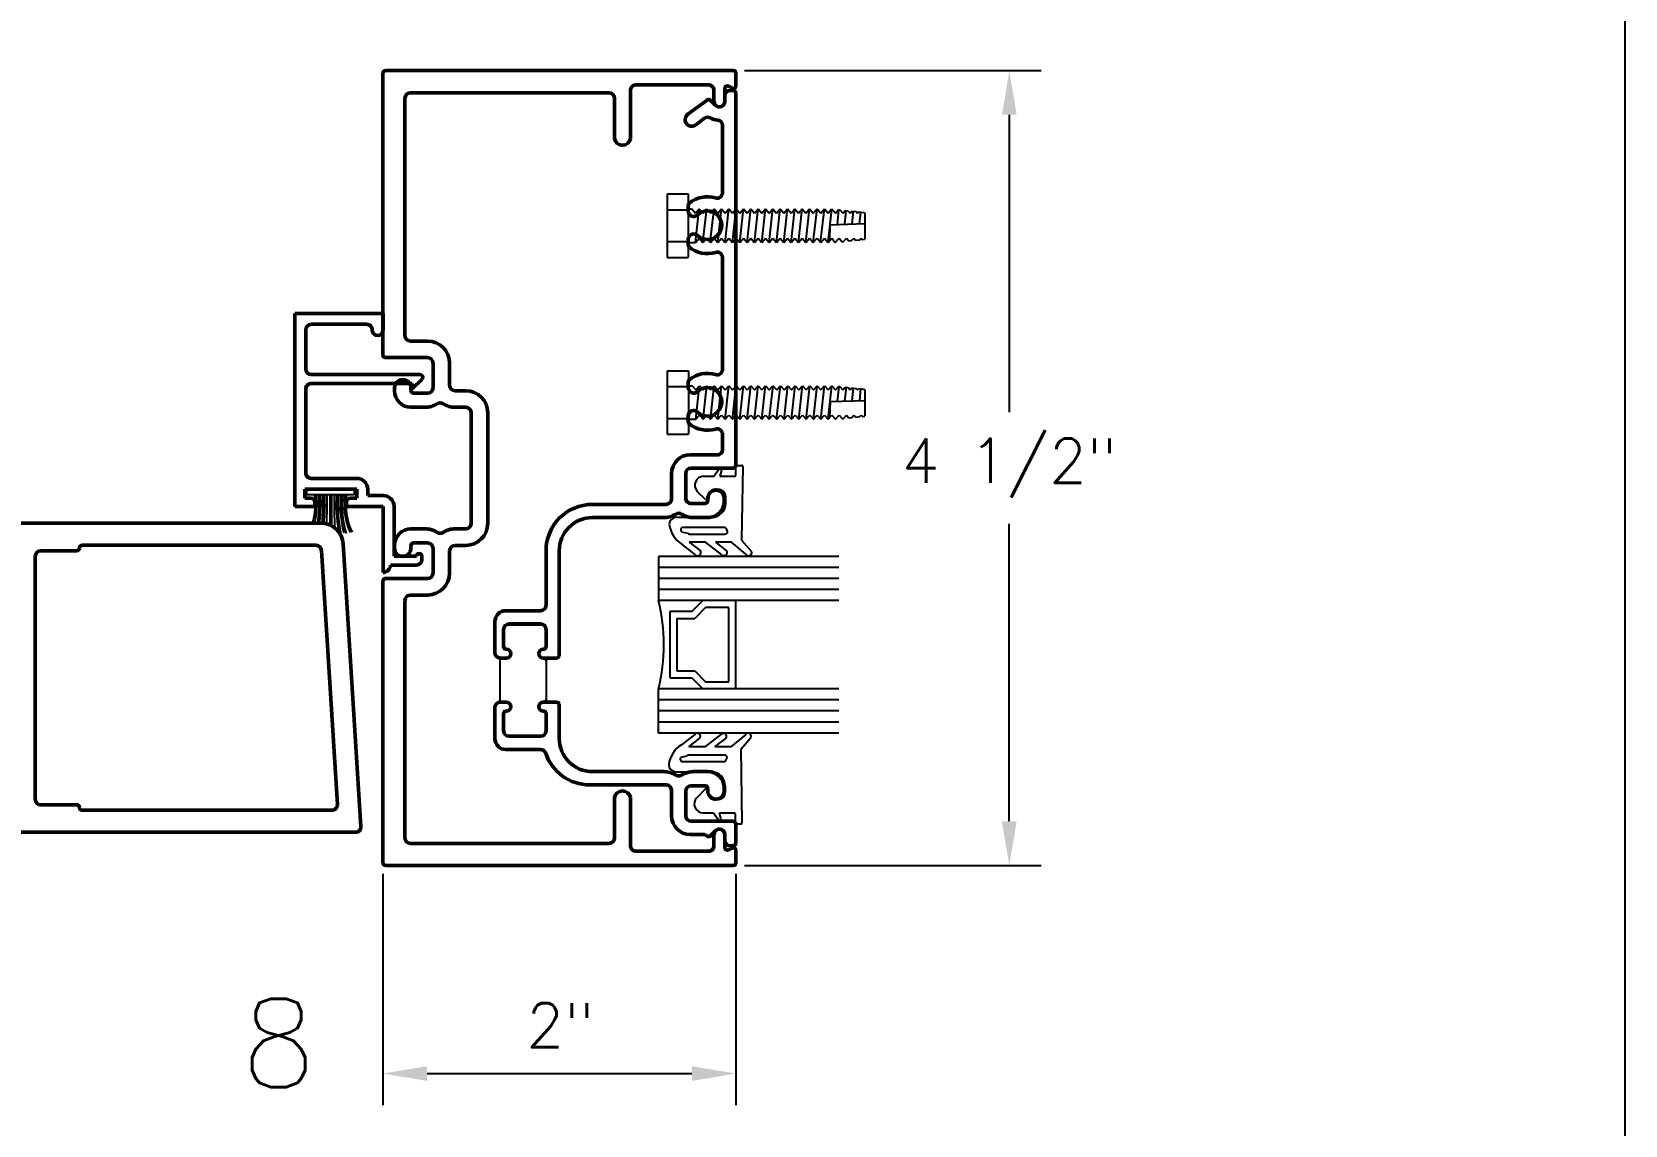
# Model space of a CAD drawing. Header units: inches. Extents: x -1.3 to 32.6, y -0.2 to 43.7.
# Drawn here: x 23.53 to 32.55, y 4.88 to 11.07 of the extents above; entities that cross this region are included whole.
import ezdxf

# ---------------------------------------------------------------- set-up
doc = ezdxf.new("R2010")
doc.units = ezdxf.units.IN
doc.header["$MEASUREMENT"] = 0
for name, color, linetype in [('R-ANNO-DIMS', 3, 'Continuous'), ('R-ANNO-TEXT', 6, 'Continuous'), ('R-SWTS-DET1', 1, 'Continuous'), ('R-SWTS-OTLN', 2, 'Continuous')]:
    doc.layers.add(name, color=color, linetype=linetype)
doc.styles.add('SWTSTEXT', font='romans.shx')
doc.dimstyles.new('SWTSARCH', dxfattribs={"dimtxt": 0.25, "dimasz": 0.25, "dimexe": 0.179688, "dimexo": 0.0625, "dimgap": 0.125, "dimtad": 1, "dimtih": 1, "dimtoh": 1, "dimdec": 4, "dimzin": 4, "dimdsep": 46, "dimlunit": 4, "dimtxsty": 'SWTSTEXT', "dimcen": 0.1875, "dimdle": 0.179688, "dimclrd": 256, "dimclre": 256, "dimclrt": 256, "dimazin": 2, "dimtfac": 1, "dimtdec": 4, "dimtofl": 0, "dimtmove": 0, "dimatfit": 3, "dimfxl": 1, "dimfrac": 2, "dimtolj": 1, "dimtzin": 4, "dimlwd": -1, "dimlwe": -1, "dimarcsym": 0})

# ---------------------------------------------------------------- blocks, each defined once
blk = doc.blocks.new('*D3')
at = {"layer": 'Defpoints', "color": 0, "transparency": 16777216}
for p in [(27.5013, 10.8462), (29.0645, 10.8462), (27.5013, 6.3462)]:
    blk.add_point(p, dxfattribs=at)
at = {"layer": 'R-ANNO-DIMS', "transparency": 16777216}
for p, q in [((27.5638, 10.8462), (29.2442, 10.8462)), ((29.0645, 10.5962), (29.0645, 8.9117)), ((29.0645, 6.5962), (29.0645, 8.2807)), ((27.5638, 6.3462), (29.2442, 6.3462))]:
    blk.add_line(p, q, dxfattribs=at)
for points in [[(29.0228, 10.5962), (29.1061, 10.5962), (29.0645, 10.8462)], [(29.0228, 6.5962), (29.1061, 6.5962), (29.0645, 6.3462)]]:
    blk.add_solid(points, dxfattribs=at)
at = {"layer": 'R-ANNO-DIMS', "transparency": 16777216, "insert": (29.0645, 8.5962), "char_height": 0.25, "attachment_point": 5, "style": 'SWTSTEXT'}
blk.add_mtext('\\A1;4 1/2"', dxfattribs=at)
blk = doc.blocks.new('*D4')
at = {"layer": 'Defpoints', "color": 0, "transparency": 16777216}
for p in [(25.5163, 6.3612), (27.5163, 6.3612), (27.5163, 5.1678)]:
    blk.add_point(p, dxfattribs=at)
at = {"layer": 'R-ANNO-DIMS', "transparency": 16777216}
for p, q in [((25.5163, 6.2987), (25.5163, 4.9881)), ((27.5163, 6.2987), (27.5163, 4.9881)), ((25.7663, 5.1678), (27.2663, 5.1678))]:
    blk.add_line(p, q, dxfattribs=at)
for points in [[(25.7663, 5.2095), (25.7663, 5.1262), (25.5163, 5.1678)], [(27.2663, 5.2095), (27.2663, 5.1262), (27.5163, 5.1678)]]:
    blk.add_solid(points, dxfattribs=at)
at = {"layer": 'R-ANNO-DIMS', "transparency": 16777216, "insert": (26.5212, 5.4416), "char_height": 0.25, "attachment_point": 5, "style": 'SWTSTEXT'}
blk.add_mtext('\\A1;2"', dxfattribs=at)

msp = doc.modelspace()

# ---------------------------------------------------------------- linework, layer by layer
at = {"layer": 'R-SWTS-DET1', "lineweight": 50}
for p, q in [((25.51632, 10.8312), (25.51632, 9.2362)), ((27.50128, 10.8462), (25.53132, 10.8462)), ((27.51628, 10.76081), (27.51628, 10.8312)), ((26.94932, 10.76627), (27.36028, 10.76628)), ((27.45328, 10.67183), (27.45328, 10.74522)), ((27.47578, 10.75821), (27.49378, 10.74782)), ((25.64132, 9.3462), (25.64132, 10.6902)), ((25.67232, 10.7212), (26.79732, 10.7212)), ((26.82832, 10.6902), (26.82832, 10.4614)), ((26.91832, 10.4614), (26.91832, 10.73527)), ((27.2433, 10.59903), (27.35209, 10.68005)), ((27.37165, 10.67862), (27.40036, 10.64991)), ((27.39128, 10.73528), (27.39128, 10.67183)), ((27.45328, 10.67183), (27.45328, 10.70379)), ((27.48428, 10.73479), (27.50028, 10.73479)), ((27.51528, 10.71979), (27.51528, 8.61143)), ((27.33834, 10.57632), (27.28809, 10.53888)), ((27.44028, 10.15515), (27.44028, 10.53545)), ((27.24526, 10.05158), (27.24526, 10.08292)), ((27.24526, 9.85949), (27.24526, 9.89083)), ((27.44028, 9.15515), (27.44028, 9.78726)), ((25.51719, 9.47195), (25.01719, 9.47195)), ((25.01719, 9.47195), (25.01719, 8.37895)), ((25.11019, 9.40995), (25.42419, 9.40995)), ((25.51719, 9.37796), (25.51719, 9.47195)), ((25.07919, 9.15595), (25.07919, 9.37895)), ((25.76932, 9.3152), (25.67232, 9.3152)), ((25.53132, 9.2212), (25.76932, 9.2212)), ((25.72734, 9.12495), (25.11019, 9.12495)), ((25.80032, 9.1902), (25.80032, 9.0512)), ((25.89432, 9.0652), (25.89432, 9.1902)), ((25.07919, 8.56896), (25.07919, 9.04395)), ((25.11019, 9.07495), (25.68219, 9.07495)), ((25.58232, 9.0502), (25.58232, 9.0332)), ((25.62932, 9.0962), (25.62832, 9.0962)), ((25.67532, 9.0352), (25.67532, 9.0502)), ((25.68219, 9.04396), (25.73784, 9.09961)), ((25.68219, 9.07495), (25.68219, 9.04396)), ((25.98532, 9.0342), (25.92532, 9.0342)), ((27.24526, 9.05158), (27.24526, 9.08292)), ((25.67532, 8.9402), (25.75532, 8.9402)), ((25.76932, 9.0202), (25.69032, 9.0202)), ((25.92532, 8.9402), (25.98532, 8.9402)), ((26.01632, 8.9092), (26.01632, 8.2832)), ((26.11032, 8.2832), (26.11032, 8.9092)), ((27.24526, 8.85949), (27.24526, 8.89083)), ((27.44028, 8.70143), (27.44028, 8.78726)), ((27.25728, 8.67143), (27.41028, 8.67143)), ((27.50028, 8.59643), (27.26228, 8.59643)), ((25.36819, 8.53796), (25.11019, 8.53796)), ((27.15128, 8.42143), (27.15128, 8.56543)), ((27.23128, 8.56543), (27.23128, 8.42643)), ((25.07319, 8.42596), (25.07319, 8.47596)), ((25.07319, 8.47596), (25.36819, 8.47596)), ((25.10719, 8.42596), (25.07319, 8.42596)), ((25.13019, 8.37895), (25.13019, 8.40296)), ((25.31019, 8.40296), (25.31019, 8.37895)), ((25.36819, 8.42596), (25.33319, 8.42596)), ((25.36819, 8.47596), (25.36819, 8.42596)), ((25.43019, 8.44096), (25.43019, 8.47596)), ((25.51719, 8.44096), (25.43019, 8.44096)), ((27.26228, 8.39543), (27.34138, 8.39543)), ((27.35638, 8.41043), (27.35638, 8.42373)), ((27.44928, 8.42493), (27.44928, 8.40843)), ((25.01719, 8.37895), (25.13019, 8.37895)), ((25.31019, 8.37895), (25.51719, 8.37895)), ((25.51719, 8.37895), (25.51719, 8.00395)), ((25.57919, 8.09696), (25.57919, 8.37895)), ((26.70328, 8.39043), (27.12028, 8.39043)), ((27.10748, 8.31543), (26.70328, 8.31543)), ((27.35628, 8.31543), (27.27598, 8.31543)), ((25.16653, 8.2837), (23.27633, 8.2837)), ((25.16653, 8.2837), (25.16653, 8.2837)), ((25.75532, 8.2522), (25.67532, 8.2522)), ((25.98532, 8.2522), (25.92532, 8.2522)), ((23.57833, 8.1277), (23.78233, 8.1277)), ((23.79733, 8.1427), (23.79733, 8.1437)), ((23.81233, 8.1587), (25.1374, 8.1587)), ((25.16834, 8.12964), (25.2582, 6.69164)), ((25.39126, 6.56664), (25.29133, 8.1665)), ((25.58232, 8.1592), (25.58232, 8.1422)), ((25.67532, 8.1422), (25.67532, 8.1572)), ((25.69032, 8.1722), (25.76932, 8.1722)), ((25.80032, 8.1412), (25.80032, 8.0022)), ((25.89432, 8.0022), (25.89432, 8.1272)), ((25.92532, 8.1582), (25.98532, 8.1582)), ((26.44028, 7.81968), (26.44028, 8.12743)), ((26.51528, 8.12743), (26.51528, 7.53043)), ((23.54733, 6.7207), (23.54733, 8.0967)), ((25.56019, 8.04695), (25.70619, 8.04695)), ((25.70719, 8.09696), (25.57919, 8.09696)), ((25.62832, 8.0962), (25.62932, 8.0962)), ((25.73719, 8.07795), (25.73719, 8.09696)), ((25.51632, 7.9562), (25.51632, 6.3612)), ((25.76932, 7.9712), (25.53132, 7.9712)), ((25.67232, 7.8772), (25.76932, 7.8772)), ((25.64132, 6.5022), (25.64132, 7.8462)), ((26.21228, 7.78843), (26.40903, 7.78843)), ((26.15028, 7.55143), (26.15028, 7.72643)), ((26.20028, 7.68243), (26.20028, 7.58543)), ((26.40928, 7.71343), (26.23128, 7.71343)), ((26.44028, 7.58543), (26.44028, 7.68243)), ((26.21528, 7.52043), (26.18128, 7.52043)), ((26.42528, 7.52043), (26.42528, 7.52043)), ((26.50528, 7.52043), (26.42528, 7.52043)), ((26.51528, 7.53043), (26.50528, 7.52043)), ((26.15028, 7.23943), (26.15028, 7.06443)), ((26.21528, 7.27043), (26.18128, 7.27043)), ((26.42528, 7.27043), (26.42528, 7.27043)), ((26.50528, 7.27043), (26.42528, 7.27043)), ((26.51528, 7.26043), (26.50528, 7.27043)), ((26.51528, 7.06543), (26.51528, 7.26043)), ((26.20028, 7.10843), (26.20028, 7.20543)), ((26.44028, 7.20543), (26.44028, 7.10843)), ((26.40928, 7.07743), (26.23128, 7.07743)), ((26.21228, 7.00243), (26.40928, 7.00243)), ((27.10748, 6.87743), (26.70328, 6.87743)), ((27.35628, 6.87743), (27.27598, 6.87743)), ((26.68785, 6.80243), (27.12028, 6.80243)), ((27.15128, 6.77143), (27.15128, 6.62743)), ((27.26228, 6.79743), (27.34138, 6.79743)), ((27.35638, 6.78243), (27.35638, 6.76903)), ((27.44928, 6.76793), (27.44928, 6.78443)), ((23.78333, 6.6897), (23.57833, 6.6897)), ((26.82832, 6.731), (26.82832, 6.5022)), ((26.91832, 6.45713), (26.91832, 6.731)), ((27.23128, 6.62743), (27.23128, 6.76643)), ((25.22726, 6.6587), (23.81233, 6.6587)), ((27.50028, 6.59643), (27.26228, 6.59643)), ((23.27633, 6.5337), (25.36032, 6.5337)), ((27.25728, 6.52143), (27.3398, 6.52143)), ((27.3398, 6.52143), (27.35209, 6.51228)), ((27.37165, 6.5137), (27.40036, 6.54242)), ((27.39128, 6.52058), (27.39128, 6.45713)), ((27.45328, 6.44718), (27.45328, 6.52058)), ((27.45328, 6.52049), (27.45328, 6.48854)), ((27.51528, 6.47254), (27.51528, 6.58143)), ((26.79732, 6.4712), (25.67232, 6.4712)), ((27.36028, 6.42613), (26.94932, 6.42613)), ((27.49378, 6.44459), (27.47578, 6.43419)), ((27.48428, 6.45754), (27.50028, 6.45754)), ((27.51628, 6.3612), (27.51628, 6.4316)), ((25.53132, 6.3462), (27.50128, 6.3462))]:
    msp.add_line(p, q, dxfattribs=at)
at = {"layer": 'R-SWTS-DET1'}
for p, q in [((27.12599, 10.14867), (27.12599, 9.78841)), ((27.12599, 10.14867), (27.24599, 10.14867)), ((27.24599, 10.14867), (27.24599, 9.78841)), ((27.12599, 10.05861), (27.24599, 10.05861)), ((27.24599, 10.06354), (27.26683, 10.06354)), ((27.26683, 10.06354), (27.28766, 10.03954)), ((27.28755, 9.87354), (27.30859, 10.06343)), ((27.28766, 10.03954), (27.30849, 10.06354)), ((27.30849, 10.06354), (27.32933, 10.03954)), ((27.32923, 9.87365), (27.35026, 10.06343)), ((27.32933, 10.03954), (27.35016, 10.06354)), ((27.35016, 10.06354), (27.371, 10.03954)), ((27.3709, 9.87365), (27.39193, 10.06343)), ((27.371, 10.03954), (27.39183, 10.06354)), ((27.39183, 10.06354), (27.41266, 10.03954)), ((27.41256, 9.87365), (27.43359, 10.06343)), ((27.41266, 10.03954), (27.4335, 10.06354)), ((27.4335, 10.06354), (27.45433, 10.03954)), ((27.45423, 9.87365), (27.47526, 10.06343)), ((27.45433, 10.03954), (27.47516, 10.06354)), ((27.47516, 10.06354), (27.496, 10.03954)), ((27.4959, 9.87365), (27.51693, 10.06343)), ((27.496, 10.03954), (27.51683, 10.06354)), ((27.51683, 10.06354), (27.53766, 10.03954)), ((27.53756, 9.87365), (27.55859, 10.06343)), ((27.53766, 10.03954), (27.5585, 10.06354)), ((27.5585, 10.06354), (27.57933, 10.03954)), ((27.57923, 9.87365), (27.60026, 10.06343)), ((27.57933, 10.03954), (27.60016, 10.06354)), ((27.60016, 10.06354), (27.621, 10.03954)), ((27.6209, 9.87365), (27.64193, 10.06343)), ((27.621, 10.03954), (27.64183, 10.06354)), ((27.64183, 10.06354), (27.66266, 10.03954)), ((27.66257, 9.87365), (27.6836, 10.06343)), ((27.66266, 10.03954), (27.6835, 10.06354)), ((27.6835, 10.06354), (27.70433, 10.03954)), ((27.70423, 9.87365), (27.72526, 10.06343)), ((27.70433, 10.03954), (27.72516, 10.06354)), ((27.72516, 10.06354), (27.746, 10.03954)), ((27.7459, 9.87365), (27.76693, 10.06343)), ((27.746, 10.03954), (27.76683, 10.06354)), ((27.76683, 10.06354), (27.78767, 10.03954)), ((27.78757, 9.87365), (27.8086, 10.06343)), ((27.78767, 10.03954), (27.8085, 10.06354)), ((27.8085, 10.06354), (27.82933, 10.03954)), ((27.82923, 9.87365), (27.85026, 10.06343)), ((27.82933, 10.03954), (27.85017, 10.06354)), ((27.85017, 10.06354), (27.871, 10.03954)), ((27.8709, 9.87365), (27.89193, 10.06343)), ((27.871, 10.03954), (27.89183, 10.06354)), ((27.89183, 10.06354), (27.91267, 10.03954)), ((27.91257, 9.87365), (27.9336, 10.06343)), ((27.91267, 10.03954), (27.9335, 10.06354)), ((27.9335, 10.06354), (27.95433, 10.03954)), ((27.95423, 9.87365), (27.97526, 10.06343)), ((27.95433, 10.03954), (27.97517, 10.06354)), ((27.97517, 10.06354), (27.996, 10.03954)), ((27.9959, 9.87365), (28.01693, 10.06343)), ((27.996, 10.03954), (28.01683, 10.06354)), ((28.01683, 10.06354), (28.03767, 10.03954)), ((28.03757, 9.87365), (28.05854, 10.06292)), ((28.03767, 10.03954), (28.05799, 10.06354)), ((28.05799, 10.06354), (28.07933, 10.03954)), ((28.07933, 10.03954), (28.09652, 10.05934)), ((28.09083, 9.97541), (28.09966, 10.058)), ((28.09652, 10.05934), (28.10458, 10.05846)), ((28.10458, 10.05846), (28.121, 10.03954)), ((28.121, 10.03954), (28.13458, 10.05519)), ((28.13264, 9.97676), (28.14094, 10.0545)), ((28.13458, 10.05519), (28.1506, 10.05344)), ((28.1506, 10.05344), (28.16267, 10.03954)), ((28.16267, 10.03954), (28.17265, 10.05104)), ((28.17265, 10.05104), (28.19662, 10.04842)), ((28.17446, 9.97812), (28.18211, 10.05001)), ((28.19662, 10.04842), (28.20434, 10.03954)), ((28.20434, 10.03954), (28.21071, 10.04689)), ((28.21071, 10.04689), (28.24168, 10.04351)), ((28.21628, 9.97947), (28.22328, 10.04552)), ((28.24168, 10.04351), (28.24599, 10.03854)), ((28.24599, 10.03854), (28.24599, 9.89277)), ((28.04875, 9.97405), (28.04596, 9.8831)), ((28.04875, 9.97405), (28.24875, 9.98052)), ((27.12599, 9.87847), (27.24599, 9.87847)), ((27.24599, 9.87354), (27.28766, 9.87354)), ((27.28766, 9.87354), (27.30849, 9.89754)), ((27.30849, 9.89754), (27.32933, 9.87354)), ((27.32933, 9.87354), (27.35016, 9.89754)), ((27.35016, 9.89754), (27.371, 9.87354)), ((27.371, 9.87354), (27.39183, 9.89754)), ((27.39183, 9.89754), (27.41266, 9.87354)), ((27.41266, 9.87354), (27.4335, 9.89754)), ((27.4335, 9.89754), (27.45433, 9.87354)), ((27.45433, 9.87354), (27.47516, 9.89754)), ((27.47516, 9.89754), (27.496, 9.87354)), ((27.496, 9.87354), (27.51683, 9.89754)), ((27.51683, 9.89754), (27.53766, 9.87354)), ((27.53766, 9.87354), (27.5585, 9.89754)), ((27.5585, 9.89754), (27.57933, 9.87354)), ((27.57933, 9.87354), (27.60016, 9.89754)), ((27.60016, 9.89754), (27.621, 9.87354)), ((27.621, 9.87354), (27.64183, 9.89754)), ((27.64183, 9.89754), (27.66266, 9.87354)), ((27.66266, 9.87354), (27.6835, 9.89754)), ((27.6835, 9.89754), (27.70433, 9.87354)), ((27.70433, 9.87354), (27.72516, 9.89754)), ((27.72516, 9.89754), (27.746, 9.87354)), ((27.746, 9.87354), (27.76683, 9.89754)), ((27.76683, 9.89754), (27.78767, 9.87354)), ((27.78767, 9.87354), (27.8085, 9.89754)), ((27.8085, 9.89754), (27.82933, 9.87354)), ((27.82933, 9.87354), (27.85017, 9.89754)), ((27.85017, 9.89754), (27.871, 9.87354)), ((27.871, 9.87354), (27.89183, 9.89754)), ((27.89183, 9.89754), (27.91267, 9.87354)), ((27.91267, 9.87354), (27.9335, 9.89754)), ((27.9335, 9.89754), (27.95433, 9.87354)), ((27.95433, 9.87354), (27.97517, 9.89754)), ((27.97517, 9.89754), (27.996, 9.87354)), ((27.996, 9.87354), (28.01683, 9.89754)), ((28.01683, 9.89754), (28.03767, 9.87354)), ((28.03767, 9.87354), (28.0585, 9.89754)), ((28.0585, 9.89754), (28.07883, 9.87354)), ((28.07883, 9.87354), (28.10017, 9.89754)), ((28.10017, 9.89754), (28.11735, 9.87774)), ((28.11735, 9.87774), (28.12541, 9.87862)), ((28.12541, 9.87862), (28.14183, 9.89754)), ((28.14183, 9.89754), (28.15542, 9.88189)), ((28.15542, 9.88189), (28.17143, 9.88364)), ((28.17143, 9.88364), (28.1835, 9.89754)), ((28.1835, 9.89754), (28.19348, 9.88604)), ((28.19348, 9.88604), (28.21746, 9.88866)), ((28.21746, 9.88866), (28.22517, 9.89754)), ((28.22517, 9.89754), (28.23155, 9.89019)), ((28.23155, 9.89019), (28.24599, 9.89177)), ((27.12599, 9.78841), (27.24599, 9.78841)), ((27.12668, 9.14748), (27.24668, 9.14748)), ((27.12668, 9.14748), (27.12668, 8.78721)), ((27.24668, 9.14748), (27.24668, 8.78721)), ((27.12668, 9.05741), (27.24668, 9.05741)), ((27.24668, 9.06235), (27.26752, 9.06235)), ((27.26752, 9.06235), (27.28835, 9.03835)), ((27.28824, 8.87235), (27.30928, 9.06223)), ((27.28835, 9.03835), (27.30918, 9.06235)), ((27.30918, 9.06235), (27.33002, 9.03835)), ((27.32992, 8.87246), (27.35095, 9.06223)), ((27.33002, 9.03835), (27.35085, 9.06235)), ((27.35085, 9.06235), (27.37168, 9.03835)), ((27.37159, 8.87246), (27.39262, 9.06223)), ((27.37168, 9.03835), (27.39252, 9.06235)), ((27.39252, 9.06235), (27.41335, 9.03835)), ((27.41325, 8.87246), (27.43428, 9.06223)), ((27.41335, 9.03835), (27.43418, 9.06235)), ((27.43418, 9.06235), (27.45502, 9.03835)), ((27.45492, 8.87246), (27.47595, 9.06223)), ((27.45502, 9.03835), (27.47585, 9.06235)), ((27.47585, 9.06235), (27.49668, 9.03835)), ((27.49659, 8.87246), (27.51762, 9.06223)), ((27.49668, 9.03835), (27.51752, 9.06235)), ((27.51752, 9.06235), (27.53835, 9.03835)), ((27.53825, 8.87246), (27.55928, 9.06223)), ((27.53835, 9.03835), (27.55918, 9.06235)), ((27.55918, 9.06235), (27.58002, 9.03835)), ((27.57992, 8.87246), (27.60095, 9.06223)), ((27.58002, 9.03835), (27.60085, 9.06235)), ((27.60085, 9.06235), (27.62169, 9.03835)), ((27.62159, 8.87246), (27.64262, 9.06223)), ((27.62169, 9.03835), (27.64252, 9.06235)), ((27.64252, 9.06235), (27.66335, 9.03835)), ((27.66325, 8.87246), (27.68428, 9.06223)), ((27.66335, 9.03835), (27.68419, 9.06235)), ((27.68419, 9.06235), (27.70502, 9.03835)), ((27.70492, 8.87246), (27.72595, 9.06223)), ((27.70502, 9.03835), (27.72585, 9.06235)), ((27.72585, 9.06235), (27.74669, 9.03835)), ((27.74659, 8.87246), (27.76762, 9.06223)), ((27.74669, 9.03835), (27.76752, 9.06235)), ((27.76752, 9.06235), (27.78835, 9.03835)), ((27.78826, 8.87246), (27.80929, 9.06223)), ((27.78835, 9.03835), (27.80919, 9.06235)), ((27.80919, 9.06235), (27.83002, 9.03835)), ((27.82992, 8.87246), (27.85095, 9.06223)), ((27.83002, 9.03835), (27.85085, 9.06235)), ((27.85085, 9.06235), (27.87169, 9.03835)), ((27.87159, 8.87246), (27.89262, 9.06223)), ((27.87169, 9.03835), (27.89252, 9.06235)), ((27.89252, 9.06235), (27.91335, 9.03835)), ((27.91326, 8.87246), (27.93429, 9.06223)), ((27.91335, 9.03835), (27.93419, 9.06235)), ((27.93419, 9.06235), (27.95502, 9.03835)), ((27.95492, 8.87246), (27.97595, 9.06223)), ((27.95502, 9.03835), (27.97585, 9.06235)), ((27.97585, 9.06235), (27.99669, 9.03835)), ((27.99659, 8.87246), (28.01762, 9.06223)), ((27.99669, 9.03835), (28.01752, 9.06235)), ((28.01752, 9.06235), (28.03836, 9.03835)), ((28.03826, 8.87246), (28.05923, 9.06173)), ((28.03836, 9.03835), (28.05868, 9.06235)), ((28.05868, 9.06235), (28.08002, 9.03835)), ((28.08002, 9.03835), (28.09721, 9.05815)), ((28.09152, 8.97422), (28.10035, 9.0568)), ((28.09721, 9.05815), (28.10527, 9.05727)), ((28.10527, 9.05727), (28.12169, 9.03835)), ((28.12169, 9.03835), (28.13527, 9.054)), ((28.13333, 8.97557), (28.14163, 9.0533)), ((28.13527, 9.054), (28.15129, 9.05225)), ((28.15129, 9.05225), (28.16336, 9.03835)), ((28.16336, 9.03835), (28.17334, 9.04984)), ((28.17334, 9.04984), (28.19731, 9.04723)), ((28.17515, 8.97693), (28.1828, 9.04881)), ((28.19731, 9.04723), (28.20502, 9.03835)), ((28.20502, 9.03835), (28.2114, 9.04569)), ((28.2114, 9.04569), (28.24237, 9.04232)), ((28.21697, 8.97828), (28.22397, 9.04432)), ((28.24237, 9.04232), (28.24668, 9.03735)), ((28.24668, 9.03735), (28.24668, 8.89158)), ((28.04943, 8.97285), (28.04665, 8.8819)), ((28.04943, 8.97285), (28.24943, 8.97933)), ((27.12668, 8.87728), (27.24668, 8.87728)), ((27.24668, 8.87235), (27.28835, 8.87235)), ((27.28835, 8.87235), (27.30918, 8.89635)), ((27.30918, 8.89635), (27.33002, 8.87235)), ((27.33002, 8.87235), (27.35085, 8.89635)), ((27.35085, 8.89635), (27.37168, 8.87235)), ((27.37168, 8.87235), (27.39252, 8.89635)), ((27.39252, 8.89635), (27.41335, 8.87235)), ((27.41335, 8.87235), (27.43418, 8.89635)), ((27.43418, 8.89635), (27.45502, 8.87235)), ((27.45502, 8.87235), (27.47585, 8.89635)), ((27.47585, 8.89635), (27.49668, 8.87235)), ((27.49668, 8.87235), (27.51752, 8.89635)), ((27.51752, 8.89635), (27.53835, 8.87235)), ((27.53835, 8.87235), (27.55918, 8.89635)), ((27.55918, 8.89635), (27.58002, 8.87235)), ((27.58002, 8.87235), (27.60085, 8.89635)), ((27.60085, 8.89635), (27.62169, 8.87235)), ((27.62169, 8.87235), (27.64252, 8.89635)), ((27.64252, 8.89635), (27.66335, 8.87235)), ((27.66335, 8.87235), (27.68419, 8.89635)), ((27.68419, 8.89635), (27.70502, 8.87235)), ((27.70502, 8.87235), (27.72585, 8.89635)), ((27.72585, 8.89635), (27.74669, 8.87235)), ((27.74669, 8.87235), (27.76752, 8.89635)), ((27.76752, 8.89635), (27.78835, 8.87235)), ((27.78835, 8.87235), (27.80919, 8.89635)), ((27.80919, 8.89635), (27.83002, 8.87235)), ((27.83002, 8.87235), (27.85085, 8.89635)), ((27.85085, 8.89635), (27.87169, 8.87235)), ((27.87169, 8.87235), (27.89252, 8.89635)), ((27.89252, 8.89635), (27.91335, 8.87235)), ((27.91335, 8.87235), (27.93419, 8.89635)), ((27.93419, 8.89635), (27.95502, 8.87235)), ((27.95502, 8.87235), (27.97585, 8.89635)), ((27.97585, 8.89635), (27.99669, 8.87235)), ((27.99669, 8.87235), (28.01752, 8.89635)), ((28.01752, 8.89635), (28.03836, 8.87235)), ((28.03836, 8.87235), (28.05919, 8.89635)), ((28.05919, 8.89635), (28.07952, 8.87235)), ((28.07952, 8.87235), (28.10086, 8.89635)), ((28.10086, 8.89635), (28.11804, 8.87655)), ((28.11804, 8.87655), (28.1261, 8.87743)), ((28.1261, 8.87743), (28.14252, 8.89635)), ((28.14252, 8.89635), (28.15611, 8.8807)), ((28.15611, 8.8807), (28.17212, 8.88244)), ((28.17212, 8.88244), (28.18419, 8.89635)), ((28.18419, 8.89635), (28.19417, 8.88485)), ((28.19417, 8.88485), (28.21815, 8.88746)), ((28.21815, 8.88746), (28.22586, 8.89635)), ((28.22586, 8.89635), (28.23223, 8.889)), ((28.23223, 8.889), (28.24668, 8.89058)), ((27.12668, 8.78721), (27.24668, 8.78721)), ((27.39137, 8.5495), (27.41951, 8.58913)), ((27.43376, 8.58243), (27.42493, 8.5495)), ((27.51481, 8.5555), (27.51481, 8.6055)), ((27.52081, 8.6115), (27.54881, 8.6115)), ((27.55481, 8.6055), (27.54789, 8.18703)), ((27.33252, 8.5495), (27.39137, 8.5495)), ((27.42493, 8.5495), (27.50881, 8.5495)), ((25.08569, 8.44596), (25.08569, 8.47596)), ((25.08569, 8.47596), (25.35569, 8.47596)), ((25.08569, 8.44596), (25.35569, 8.44596)), ((25.21511, 8.44596), (25.21511, 8.27387)), ((25.22511, 8.44596), (25.22511, 8.27217)), ((25.35569, 8.44596), (25.35569, 8.47596)), ((27.34543, 8.41588), (27.29716, 8.46414)), ((27.3625, 8.43695), (27.3625, 8.42295)), ((27.42198, 8.47539), (27.40598, 8.47679)), ((27.4585, 8.3972), (27.4585, 8.43555)), ((27.1785, 8.3172), (27.3785, 8.3172)), ((27.28587, 8.10603), (27.21027, 8.16528)), ((27.34312, 8.17697), (27.2513, 8.17697)), ((27.2513, 8.17697), (27.31435, 8.12774)), ((27.43366, 8.1073), (27.34312, 8.17697)), ((27.49046, 8.17697), (27.39936, 8.17697)), ((27.39936, 8.17697), (27.4632, 8.1275)), ((27.57216, 8.1077), (27.49046, 8.17697)), ((27.54789, 8.18703), (27.54789, 8.18703)), ((27.54789, 8.18703), (27.60424, 8.12312)), ((27.07764, 8.09575), (27.07764, 7.84575)), ((28.09861, 8.09575), (27.07764, 8.09575)), ((28.09861, 8.03325), (27.07764, 8.03325)), ((28.09861, 7.97075), (27.07764, 7.97075)), ((28.09861, 7.90825), (27.07764, 7.90825)), ((28.09861, 7.84575), (27.07764, 7.84575)), ((27.14064, 7.78375), (27.14064, 7.40775)), ((27.26564, 7.78375), (27.14064, 7.78375)), ((27.26564, 7.78375), (27.32764, 7.84575)), ((27.34421, 7.80575), (27.28221, 7.74375)), ((27.47564, 7.80575), (27.34421, 7.80575)), ((27.47564, 7.38575), (27.47564, 7.80575)), ((27.51564, 7.34575), (27.51564, 7.84575)), ((26.20019, 7.58534), (26.20019, 7.69334)), ((26.21519, 7.70834), (26.42519, 7.70834)), ((26.44019, 7.69334), (26.44019, 7.58534)), ((27.18064, 7.74375), (27.18064, 7.44775)), ((27.18064, 7.74375), (27.28221, 7.74375)), ((26.18092, 7.27034), (26.18119, 7.52034)), ((26.18119, 7.52034), (26.21519, 7.52034)), ((26.44019, 7.50534), (26.44019, 7.28534)), ((27.14064, 7.40775), (27.26564, 7.40775)), ((27.18064, 7.44775), (27.28221, 7.44775)), ((27.26564, 7.40775), (27.32764, 7.34575)), ((27.28221, 7.44775), (27.34421, 7.38575)), ((28.09861, 7.34575), (27.07764, 7.34575)), ((27.07764, 7.09575), (27.07764, 7.34575)), ((27.34421, 7.38575), (27.47564, 7.38575)), ((26.21519, 7.27034), (26.18119, 7.27034)), ((28.09861, 7.28325), (27.07764, 7.28325)), ((28.09861, 7.22075), (27.07764, 7.22075)), ((26.20019, 7.09734), (26.20019, 7.20534)), ((26.44019, 7.20534), (26.44019, 7.09734)), ((28.09861, 7.15825), (27.07764, 7.15825)), ((26.42519, 7.08234), (26.21519, 7.08234)), ((28.09861, 7.09575), (27.07764, 7.09575)), ((27.28291, 7.08799), (27.2073, 7.02874)), ((27.24834, 7.01705), (27.31139, 7.06628)), ((27.43069, 7.08673), (27.34016, 7.01705)), ((27.39639, 7.01705), (27.46024, 7.06652)), ((27.5692, 7.08632), (27.4875, 7.01705)), ((27.54493, 7.00699), (27.60127, 7.0709)), ((27.34016, 7.01705), (27.24834, 7.01705)), ((27.4875, 7.01705), (27.39639, 7.01705)), ((27.55185, 6.58852), (27.54493, 7.00699)), ((27.54493, 7.00699), (27.54493, 7.00699)), ((27.17553, 6.87682), (27.37553, 6.87682)), ((27.34246, 6.77814), (27.2942, 6.72988)), ((27.35953, 6.75708), (27.35953, 6.77107)), ((27.45553, 6.79682), (27.45553, 6.75848)), ((27.41902, 6.71863), (27.40302, 6.71723)), ((27.32956, 6.64452), (27.38841, 6.64452)), ((27.38841, 6.64452), (27.41655, 6.60489)), ((27.4308, 6.61159), (27.42197, 6.64452)), ((27.42197, 6.64452), (27.50585, 6.64452)), ((27.51185, 6.63852), (27.51185, 6.58852)), ((27.51785, 6.58252), (27.54585, 6.58252))]:
    msp.add_line(p, q, dxfattribs=at)
at = {"layer": 'R-SWTS-DET1', "lineweight": 25}
for p, q in [((27.20789, 8.23474), (27.24181, 8.22682)), ((27.44874, 8.26035), (27.2185, 8.26035)), ((27.25242, 8.22242), (27.45369, 8.22242)), ((27.46854, 8.23959), (27.46358, 8.24752)), ((27.20493, 6.95928), (27.23885, 6.96721)), ((27.24945, 6.9716), (27.45073, 6.9716)), ((27.46557, 6.95443), (27.46062, 6.9465)), ((27.44577, 6.93367), (27.21553, 6.93367))]:
    msp.add_line(p, q, dxfattribs=at)
at = {"layer": 'R-SWTS-DET1'}
msp.add_lwpolyline([(26.18119, 7.52034), (26.21519, 7.52034, 0.408), (26.24019, 7.54534, 0.4120056), (26.21519, 7.57034, -0.4133333), (26.20019, 7.58534), (26.20019, 7.69334, -0.4133333), (26.21519, 7.70834), (26.42519, 7.70834, -0.4133333), (26.44019, 7.69334), (26.44019, 7.58534, -0.4133333), (26.42519, 7.57034, 0.416), (26.40019, 7.54534, 0.4120056), (26.42519, 7.52034, -0.4133333), (26.44019, 7.50534), (26.44019, 7.28534, -0.4133333), (26.42519, 7.27034, 0.416), (26.40019, 7.24534, 0.4120056), (26.42519, 7.22034, -0.4133333), (26.44019, 7.20534), (26.44019, 7.09734, -0.4133333), (26.42519, 7.08234), (26.21519, 7.08234, -0.4133333), (26.20019, 7.09734), (26.20019, 7.20534, -0.4133333), (26.21519, 7.22034, 0.408), (26.24019, 7.24534, 0.4120056), (26.21519, 7.27034), (26.18119, 7.27034, 0.0021902), (26.18092, 7.27034)], format="xyb", close=True, dxfattribs=at)
at = {"layer": 'R-SWTS-DET1', "lineweight": 50}
for centre, radius, start, end in [((25.53132, 10.8312), 0.015, 90, 180), ((27.50128, 10.8312), 0.015, 0, 90), ((26.94932, 10.73527), 0.031, 90.003021, 180.000995), ((27.36028, 10.73528), 0.031, 360, 90.000352), ((27.46828, 10.74522), 0.015, 60, 180), ((27.50128, 10.76081), 0.015, 240, 0), ((25.67232, 10.6902), 0.031, 90, 180), ((26.79732, 10.6902), 0.031, 0.000995, 90), ((27.36105, 10.66802), 0.015, 45, 126.676332), ((27.42228, 10.67183), 0.031, 180, 0), ((27.42228, 10.67183), 0.031, 225, 0), ((27.48435, 10.70372), 0.03107, 90.128223, 179.871777), ((27.50028, 10.71979), 0.015, 0, 90), ((27.26569, 10.56895), 0.0375, 126.664237, 306.688426), ((27.35686, 10.55146), 0.031, 61.473629, 126.688426), ((27.42228, 10.67183), 0.106, 241.473629, 264.554982), ((27.40928, 10.53545), 0.031, 360, 84.554982), ((26.87332, 10.46965), 0.04575, 190.388858, 349.611142), ((27.35426, 9.9712), 0.161, 73.345036, 130.07843), ((27.40928, 10.15515), 0.031, 253.345036, 0), ((27.26026, 10.08292), 0.015, 130.07843, 180), ((27.27626, 10.05158), 0.031, 180, 314.141165), ((27.35426, 9.9712), 0.081, 225.858835, 134.141165), ((27.27626, 9.89083), 0.031, 45.858835, 180), ((27.26026, 9.85949), 0.015, 180, 229.92157), ((27.35426, 9.9712), 0.161, 229.92157, 286.654964), ((27.40928, 9.78726), 0.031, 0, 106.654964), ((25.11019, 9.37895), 0.031, 90, 180), ((25.42418, 9.37893), 0.03103, 358.203261, 89.979953), ((25.48619, 9.37796), 0.031, 180, 0), ((25.67232, 9.3462), 0.031, 180, 270), ((25.76932, 9.1902), 0.125, 0, 90), ((25.53132, 9.2362), 0.015, 180, 270), ((25.76932, 9.1902), 0.031, 0, 90), ((25.11019, 9.15595), 0.031, 180, 270), ((25.72734, 9.11011), 0.01485, 314.996261, 90.00509), ((27.35426, 8.9712), 0.161, 73.345036, 130.07843), ((27.40928, 9.15515), 0.031, 253.345036, 0), ((25.11019, 9.04396), 0.031, 89.993559, 180.006626), ((25.62882, 9.05), 0.0465, 0.255189, 179.744811), ((25.67532, 9.0332), 0.093, 180, 270), ((25.69032, 9.0352), 0.015, 180, 270), ((25.76932, 9.0512), 0.031, 270, 360), ((25.92532, 9.0652), 0.031, 180, 270), ((25.98532, 8.9092), 0.125, 360, 90), ((27.26026, 9.08292), 0.015, 130.07843, 180), ((27.27626, 9.05158), 0.031, 180, 314.141165), ((27.35426, 8.9712), 0.081, 225.858835, 134.141165), ((25.75532, 9.0652), 0.125, 270, 303.015903), ((25.84032, 8.93439), 0.031, 56.984097, 123.015903), ((25.92532, 9.0652), 0.125, 236.984097, 270), ((25.98532, 8.9092), 0.031, 360, 90), ((27.27626, 8.89083), 0.031, 45.858835, 180), ((27.26026, 8.85949), 0.015, 180, 229.92157), ((27.35426, 8.9712), 0.161, 229.92157, 286.654964), ((27.40928, 8.78726), 0.031, 0, 106.654964), ((27.25747, 8.56525), 0.10618, 90.098433, 179.901567), ((27.41058, 8.70114), 0.02971, 269.435189, 0.564811), ((27.26235, 8.56536), 0.03107, 90.128223, 179.871777), ((27.50028, 8.61143), 0.015, 270, 0), ((25.11019, 8.56896), 0.031, 179.999815, 270), ((25.36819, 8.47595), 0.062, 0.000354, 89.999461), ((25.10719, 8.40295), 0.023, 0.001233, 89.997023), ((25.33319, 8.40295), 0.023, 90.002977, 179.998767), ((25.51719, 8.37895), 0.062, 0.000196, 89.999527), ((27.12028, 8.42143), 0.031, 270.000076, 0), ((27.26218, 8.42633), 0.0309, 179.812414, 270.187586), ((27.34138, 8.41043), 0.015, 270, 0), ((27.35642, 8.4083), 0.09287, 269.917844, 0.082156), ((27.40283, 8.42498), 0.04646, 359.944741, 181.53537), ((26.70328, 8.12743), 0.263, 90.000019, 179.999977), ((26.70328, 8.12743), 0.188, 90, 180), ((27.10788, 8.43903), 0.1236, 269.815236, 302.881107), ((27.19173, 8.30905), 0.03108, 57.387412, 122.612588), ((27.27559, 8.43903), 0.1236, 237.118893, 270.184764), ((25.16651, 8.15864), 0.12506, 3.604858, 89.992702), ((25.67532, 8.1592), 0.093, 90, 180), ((25.75532, 8.1272), 0.125, 56.984097, 90), ((25.84032, 8.25801), 0.031, 236.984097, 303.015903), ((25.92532, 8.1272), 0.125, 90, 123.015903), ((25.98532, 8.2832), 0.031, 270, 0), ((25.98532, 8.2832), 0.125, 270, 0), ((23.57833, 8.0967), 0.031, 90, 180), ((23.7823, 8.14273), 0.01502, 270.086122, 359.913878), ((23.81235, 8.14368), 0.01502, 90.086122, 179.913878), ((25.1374, 8.1277), 0.031, 3.575849, 90), ((25.62882, 8.14241), 0.0465, 180.255189, 359.744811), ((25.69032, 8.1572), 0.015, 90, 180), ((25.76932, 8.1412), 0.031, 0, 90), ((25.92532, 8.1272), 0.031, 90, 180), ((25.51413, 8.05002), 0.04617, 273.809192, 356.190102), ((25.70619, 8.07795), 0.031, 270.000481, 359.999722), ((25.72219, 8.09696), 0.015, 359.999935, 180.000065), ((25.53132, 7.9562), 0.015, 90, 180), ((25.76932, 8.0022), 0.031, 270, 360), ((25.76932, 8.0022), 0.125, 270, 0), ((25.67232, 7.8462), 0.031, 90, 180), ((26.21228, 7.72643), 0.062, 90, 180), ((26.40903, 7.81968), 0.03125, 270, 0), ((26.23128, 7.68243), 0.031, 90, 180), ((26.40928, 7.68243), 0.031, 360, 90), ((26.21528, 7.58543), 0.015, 180, 270), ((26.42528, 7.58543), 0.015, 270, 0), ((26.18128, 7.55143), 0.031, 180, 270), ((26.21528, 7.54543), 0.025, 270, 90), ((26.42528, 7.54543), 0.025, 90, 270), ((26.18128, 7.23943), 0.031, 90, 180), ((26.21528, 7.20543), 0.015, 90, 180), ((26.21528, 7.24543), 0.025, 270, 90), ((26.42528, 7.24543), 0.025, 90, 270), ((26.42528, 7.20543), 0.015, 0, 90), ((26.21228, 7.06443), 0.062, 180, 270), ((26.23128, 7.10843), 0.031, 180, 270), ((26.40928, 7.10843), 0.031, 270, 360), ((26.70328, 7.06543), 0.188, 180, 270), ((26.40928, 6.97143), 0.031, 18.64647, 90), ((26.68785, 7.06543), 0.263, 198.64647, 270), ((27.10737, 6.75261), 0.12482, 57.200256, 89.947148), ((27.2761, 6.75261), 0.12482, 90.052852, 122.799744), ((27.35625, 6.78439), 0.09304, 0.022954, 89.977046), ((27.12028, 6.77143), 0.031, 0, 90), ((27.19173, 6.88371), 0.03108, 237.387412, 302.612588), ((27.26235, 6.76636), 0.03107, 90.128223, 179.871777), ((27.34138, 6.78243), 0.015, 0, 90), ((27.40283, 6.76788), 0.04646, 178.586375, 0.056845), ((23.57833, 6.7207), 0.031, 180, 270), ((23.78315, 6.67547), 0.01423, 354.894397, 89.283927), ((25.22726, 6.6897), 0.031, 270, 3.575849), ((26.87332, 6.72275), 0.04575, 10.388858, 169.611142), ((23.81235, 6.67373), 0.01503, 178.203948, 269.91767), ((27.2573, 6.62744), 0.10601, 180.006094, 269.993906), ((27.26228, 6.62743), 0.031, 180, 270), ((27.50028, 6.58143), 0.015, 0, 90), ((25.36032, 6.5647), 0.031, 270, 3.574349), ((25.67232, 6.5022), 0.031, 180, 270), ((26.79732, 6.5022), 0.031, 270, 359.999005), ((27.36105, 6.52431), 0.015, 233.323668, 315), ((27.42228, 6.52058), 0.031, 0, 180), ((27.42228, 6.52049), 0.031, 0, 135), ((26.94932, 6.45713), 0.031, 179.999005, 269.996979), ((27.36028, 6.45713), 0.031, 269.999648, 0), ((27.48435, 6.48861), 0.03107, 180.128223, 269.871777), ((27.46828, 6.44718), 0.015, 180, 300), ((27.50128, 6.4316), 0.015, 360, 120), ((27.50028, 6.47254), 0.015, 270, 0), ((25.53132, 6.3612), 0.015, 180, 270), ((27.50128, 6.3612), 0.015, 270, 0)]:
    msp.add_arc(centre, radius, start, end, dxfattribs=at)
at = {"layer": 'R-SWTS-DET1'}
for centre, radius, start, end in [((27.42603, 8.5845), 0.008, 345, 144.626116), ((27.52081, 8.6055), 0.006, 90, 180), ((27.54881, 8.6055), 0.006, 0, 90), ((27.33252, 8.4995), 0.05, 90, 225), ((27.50881, 8.5555), 0.006, 270, 0), ((24.77239, 8.39013), 0.36131, 342.868414, 8.887488), ((24.77243, 8.39012), 0.37127, 343.343367, 8.648911), ((24.59936, 8.38901), 0.5565, 349.091829, 5.87289), ((24.5994, 8.38901), 0.56646, 349.286602, 5.7701), ((24.40826, 8.38307), 0.77017, 352.577854, 4.683166), ((24.40831, 8.38307), 0.78012, 352.611429, 4.623762), ((23.62226, 8.38002), 1.57841, 356.359788, 2.394051), ((26.85827, 8.37925), 1.61872, 177.638169, 184.343823), ((26.05146, 8.38235), 0.79968, 175.437661, 190.122964), ((26.05143, 8.38234), 0.78965, 175.379286, 191.436098), ((25.91085, 8.38701), 0.63636, 174.685084, 194.367746), ((25.85472, 8.38836), 0.57036, 174.204331, 196.525094), ((25.67646, 8.38951), 0.37995, 171.456684, 204.562408), ((25.67644, 8.3895), 0.36992, 171.222262, 205.128827), ((27.3525, 8.42295), 0.01, 225, 360), ((27.4025, 8.43695), 0.04, 85, 180), ((27.3785, 8.3972), 0.08, 270, 360), ((27.4185, 8.43555), 0.04, 360, 85), ((27.1785, 8.2772), 0.04, 90, 180), ((27.29174, 8.2965), 0.15445, 187.176934, 238.164547), ((27.29965, 8.11749), 0.01792, 219.737152, 34.911983), ((27.4479, 8.11818), 0.01792, 217.397717, 31.343307), ((27.58727, 8.11734), 0.01792, 212.542999, 18.791182), ((26.07935, 7.59575), 1.02912, 345.940666, 14.059334), ((26.21521, 7.69331), 0.01502, 90.086122, 179.913878), ((26.42517, 7.69331), 0.01502, 0.086122, 89.913878), ((26.21521, 7.58536), 0.01502, 180.086122, 269.913878), ((26.42517, 7.58536), 0.01502, 270.086122, 359.913878), ((26.21513, 7.54534), 0.025, 270.126604, 89.873396), ((26.42515, 7.54534), 0.025, 89.897709, 270.102291), ((26.42517, 7.50531), 0.01502, 0.086122, 89.913878), ((26.18092, 7.23961), 0.03073, 89.498047, 90), ((26.21521, 7.20531), 0.01502, 90.086122, 179.913878), ((26.21513, 7.24534), 0.025, 270.126604, 89.873396), ((26.42515, 7.24534), 0.025, 89.897709, 270.102291), ((26.42517, 7.28536), 0.01502, 270.086122, 359.913878), ((26.42517, 7.20531), 0.01502, 0.086122, 89.913878), ((26.21521, 7.09736), 0.01502, 180.086122, 269.913878), ((26.42517, 7.09736), 0.01502, 270.086122, 359.913878), ((27.29669, 7.07654), 0.01792, 325.088017, 140.262848), ((27.44493, 7.07584), 0.01792, 328.656693, 142.602283), ((27.58431, 7.07668), 0.01792, 341.208818, 147.457001), ((27.28877, 6.89753), 0.15445, 121.835453, 172.823066), ((27.17553, 6.91682), 0.04, 180, 270), ((27.37553, 6.79682), 0.08, 0, 90), ((27.34953, 6.77107), 0.01, 0, 135), ((27.32956, 6.69452), 0.05, 135, 270), ((27.39953, 6.75708), 0.04, 180, 275), ((27.41553, 6.75848), 0.04, 275, 0), ((27.42307, 6.60952), 0.008, 215.373884, 15), ((27.50585, 6.63852), 0.006, 0, 90), ((27.51785, 6.58852), 0.006, 180, 270), ((27.54585, 6.58852), 0.006, 270, 360)]:
    msp.add_arc(centre, radius, start, end, dxfattribs=at)
at = {"layer": 'R-SWTS-DET1', "lineweight": 25}
for centre, start, end in [((27.2185, 8.24535), 90, 225), ((27.25242, 8.23742), 225, 270), ((27.44874, 8.24535), 8.316426, 90), ((27.45369, 8.23742), 270, 8.316426), ((27.21553, 6.94867), 135, 270), ((27.24945, 6.9566), 90, 135), ((27.45073, 6.9566), 351.683574, 90), ((27.44577, 6.94867), 270, 351.683574)]:
    msp.add_arc(centre, 0.015, start, end, dxfattribs=at)
at = {"layer": 'R-SWTS-OTLN'}
msp.add_line((32.5527, -0.15797), (32.5527, 43.71803), dxfattribs=at)

# ---------------------------------------------------------------- texts
at = {"layer": 'R-ANNO-TEXT', "style": 'SWTSTEXT'}
msp.add_text('8', height=0.5, dxfattribs=at).set_placement((24.71078, 5.09159, 24.84277))

# ---------------------------------------------------------------- dimensions: what is measured, and where the dimension line sits
at = {"layer": 'R-ANNO-DIMS'}
dim = msp.add_linear_dim(base=(29.06448, 10.8462), p1=(27.50128, 6.3462), p2=(27.50128, 10.8462), angle=90, dimstyle='SWTSARCH', dxfattribs=at)
dim.commit()
dim.dimension.update_dxf_attribs({"geometry": '*D3', "text_midpoint": (29.06448, 8.5962), "dimtype": 160})
dim = msp.add_linear_dim(base=(27.51628, 5.16783), p1=(25.51632, 6.3612), p2=(27.51628, 6.3612), dimstyle='SWTSARCH', dxfattribs=at)
dim.commit()
dim.dimension.update_dxf_attribs({"geometry": '*D4', "text_midpoint": (26.52119, 5.16783), "dimtype": 160})

doc.saveas('drawing.dxf')
